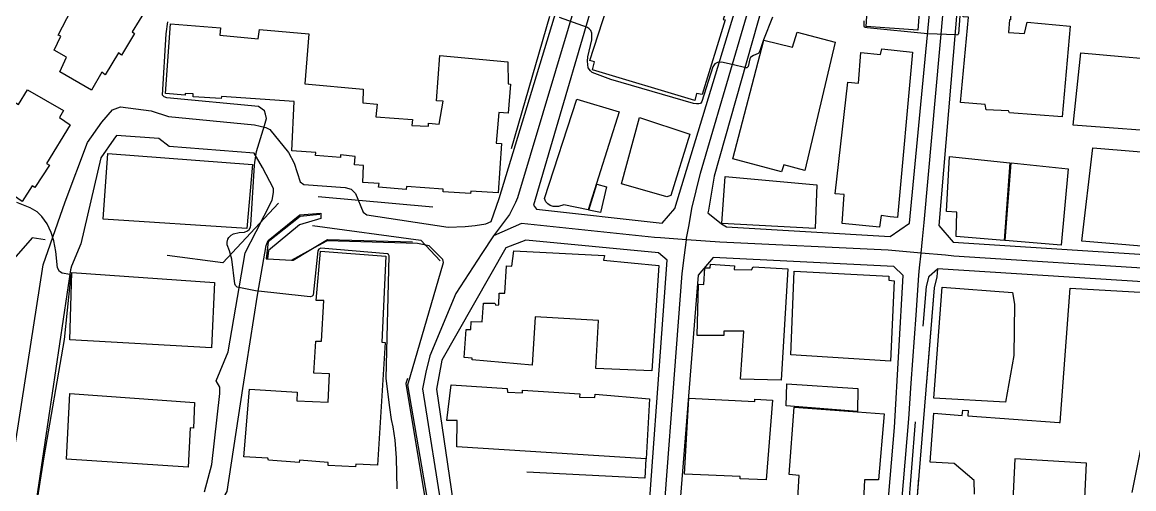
# Model space of a CAD drawing. Header units: millimetres. Extents: x 198785 to 203305, y 542885 to 545889.
# Drawn here: x 199592.5 to 199824.1, y 544027.6 to 544124.8 of the extents above; entities that cross this region are included whole.
import ezdxf

# ---------------------------------------------------------------- set-up
doc = ezdxf.new("R2010")
doc.units = ezdxf.units.MM
for name, pattern in [('FENCE_25K', [54.3, 28.7, -9.2, -16.4]), ('HIDDEN_BULD_25K', [28.8, 18.4, -10.4]), ('HIDDEN_IN_25K', [56.5, 36.5, -20])]:
    doc.linetypes.add(name, pattern=pattern)
for name, color, linetype in [('A0013117', 253, 'Continuous'), ('A0013118', 253, 'Continuous'), ('A0023217', 253, 'Continuous'), ('A0033324', 253, 'Continuous'), ('B0014111', 253, 'Continuous'), ('B0014112', 253, 'Continuous'), ('B0014113', 253, 'Continuous'), ('B0014116', 253, 'Continuous'), ('B0024120', 253, 'Continuous'), ('F0017111', 253, 'Continuous'), ('F0047224', 253, 'Continuous')]:
    doc.layers.add(name, color=color, linetype=linetype)

msp = doc.modelspace()

# ---------------------------------------------------------------- linework, layer by layer
at = {"layer": 'A0013117'}
for points in [[(199729.58, 544173.97), (199726.21, 544171.98), (199718.06, 544151.64), (199717.92, 544151.3), (199715.06, 544141.51), (199699.05, 544086.69), (199699.65, 544085.87), (199725.8, 544082.94), (199728.49, 544086.03), (199753.67, 544168.96), (199752.15, 544171.11), (199729.58, 544173.97)], [(199759.38, 544170.55), (199756.95, 544164.46), (199736.67, 544092.76), (199735.5, 544085.69), (199735.34, 544085.08), (199738.18, 544082.8), (199739.25, 544082.19), (199773.33, 544080.18), (199777.34, 544082.93), (199785.22, 544165.89), (199782.98, 544168.83), (199759.38, 544170.55)], [(199841.05, 544164.92), (199793.32, 544167.46), (199790.38, 544164.91), (199783.44, 544082.44), (199786.44, 544079.02), (199832.78, 544076.01)], [(199686.89, 544082.47), (199689.11, 544082.83), (199690.17, 544083.27), (199691.86, 544088.06), (199708.66, 544143.36)], [(199697.45, 544079.41), (199693.27, 544077.83), (199679.96, 544054.41), (199678.84, 544048.34), (199684.13, 544011.9), (199687.31, 544004.85), (199686.38, 543995.29), (199685.18, 543983.03), (199684.76, 543981.44), (199672.77, 543935.93), (199673.82, 543934.77), (199715.86, 543938.42), (199717.02, 543939.6), (199726.85, 544075.25), (199725.08, 544076.79), (199697.45, 544079.41)], [(199736.44, 544075.78), (199733.33, 544072.1), (199722.84, 543940.86), (199725.05, 543939.25), (199763.03, 543942.44), (199766.22, 543946.34), (199774.18, 544040.38), (199775.99, 544072.06), (199774.09, 544073.92), (199736.44, 544075.78)], [(199679.68, 543997.35), (199679.94, 544001.02), (199677.65, 544021.41), (199672.87, 544049.27), (199680.28, 544074.77)], [(199832.52, 544070.3), (199783.15, 544073.4), (199783.02, 544071.73), (199782.46, 544069.48), (199772.98, 543952.94), (199773.23, 543951.96), (199774.06, 543950.99)]]:
    msp.add_lwpolyline(points, dxfattribs=at)
at = {"layer": 'A0013118'}
for points in [[(199584.07, 543991.86), (199596.88, 544074.27), (199601.48, 544087.37), (199606.12, 544099.73), (199609.08, 544104.03), (199611.3, 544106.6), (199612.99, 544107.2), (199619.37, 544106.39), (199623.01, 544105.19), (199640.89, 544103.43), (199643.3, 544102.9), (199644.1, 544102.44), (199648.01, 544097.69), (199649.16, 544095.48), (199650.4, 544091.58), (199651.16, 544091.04), (199659.8, 544090.37), (199661.07, 544090.01), (199661.91, 544089.13), (199663.57, 544085.26), (199664.29, 544084.72), (199681.28, 544082.09), (199684.77, 544082.24), (199686.89, 544082.47)], [(199630.48, 544026.93), (199632.03, 544032.63), (199633.68, 544047.43), (199633.68, 544048.79), (199632.92, 544050.09), (199635.44, 544056.1), (199638.98, 544076.76), (199641.24, 544081.2), (199644.62, 544087.76), (199644.86, 544089.36), (199644.86, 544090.19), (199642.57, 544094.53), (199640.85, 544097.55), (199623.1, 544098.93), (199620.97, 544100.61), (199612.19, 544101.2), (199611.6, 544100.46), (199608.92, 544096.59), (199604.76, 544078.64), (199602.78, 544073.98), (199602.61, 544073.19), (199590.35, 543990.94)], [(199633.44, 544020.99), (199631.77, 543999.73), (199631.02, 543999.89), (199630.5, 544001.12), (199630.77, 544014.06), (199632.01, 544021.35), (199632.74, 544022.81), (199635.2, 544026.99), (199638.49, 544048.52), (199641.56, 544067.95), (199643.31, 544078.31), (199643.78, 544079.31), (199650.34, 544084.69), (199654.74, 544085.02), (199654.73, 544083.93)], [(199654.73, 544083.93), (199650.31, 544082.6), (199643.82, 544077.24), (199643.64, 544075.49)], [(199652.65, 544077.47), (199655.94, 544079.28)], [(199680.28, 544074.77), (199680.11, 544075.39), (199677.28, 544078.23), (199674.86, 544078.69), (199655.94, 544079.28)], [(199648.63, 544075.27), (199652.65, 544077.47)]]:
    msp.add_lwpolyline(points, dxfattribs=at)
at = {"layer": 'A0023217'}
for points in [[(199730.87, 544079.5), (199730.91, 544079.81), (199731.42, 544082.62), (199732.03, 544085.98), (199733.8, 544093.4), (199754.84, 544165.17), (199756.44, 544170.78), (199757.31, 544173.85)], [(199779.75, 544076.72), (199780.05, 544079.59), (199780.42, 544083.06), (199787.75, 544164.81), (199788.14, 544168.15), (199788.56, 544171.7)], [(199713.93, 544148.18), (199711.92, 544142.42), (199711.5, 544141.22), (199695.71, 544088.21), (199695.29, 544087.26), (199694.04, 544084.76), (199690.68, 544080.32)], [(199730.87, 544079.5), (199725.44, 544079.9), (199724.22, 544079.99), (199696.55, 544082.86), (199690.68, 544080.32)], [(199690.68, 544080.32), (199688.29, 544076.66), (199682.82, 544068.28), (199677.43, 544055.33), (199676.59, 544051.89), (199675.92, 544048.39), (199680.15, 544021.77), (199681.48, 544011.52), (199683.44, 544001.09), (199683.08, 543996.85), (199683, 543996.33), (199681.89, 543989.29), (199680.69, 543982.48), (199675.01, 543961.24), (199669.73, 543938.95), (199668.64, 543933.95), (199668.23, 543930.38)], [(199719.61, 543936), (199719.82, 543938.78), (199730, 544072.44), (199730.48, 544076.31), (199730.87, 544079.5)], [(199779.75, 544076.72), (199773.68, 544077.28), (199772.87, 544077.35), (199737.85, 544078.99), (199730.87, 544079.5)], [(199719.61, 543936), (199725.01, 543936.69), (199751.95, 543938.16), (199753.14, 543938.14), (199755.02, 543938.14), (199760.34, 543937.26), (199770.81, 543935.53), (199769.78, 543947.67), (199769.53, 543950.59), (199769.61, 543952.67), (199777.21, 544042.15), (199777.7, 544049.61), (199778.75, 544063.8), (199779.26, 544072.1), (199779.42, 544073.62), (199779.75, 544076.72)], [(199900.09, 544069.17), (199894.82, 544069.69), (199893.9, 544069.78), (199849.63, 544073.01), (199847.5, 544073.05), (199839.93, 544073.16), (199832.66, 544073.28), (199830.08, 544073.32), (199786.56, 544076.1), (199784.82, 544076.26), (199779.75, 544076.72)]]:
    msp.add_lwpolyline(points, dxfattribs=at)
at = {"layer": 'A0033324', "linetype": 'HIDDEN_IN_25K', "flags": 128}
msp.add_lwpolyline([(199773.23, 543951.96), (199772.14, 543950.68), (199771.59, 543951.92), (199771.37, 543952.81), (199780.88, 544069.74), (199781.41, 544071.9), (199783.15, 544073.4), (199783.02, 544071.73), (199782.46, 544069.48), (199772.98, 543952.94), (199773.23, 543951.96)], dxfattribs=at)
at = {"layer": 'B0014111'}
for points in [[(199834.72, 544110.91), (199834.72, 544110.2), (199833.1, 544110.22), (199833.28, 544108.25), (199834.38, 544108.19), (199834.26, 544107.12), (199834.7, 544107.12), (199834.44, 544102.68), (199833.83, 544102.7), (199833.86, 544101.71), (199811.43, 544103.39), (199813.01, 544118.43), (199834.73, 544116.51), (199834.52, 544115.68), (199835.41, 544115.6), (199835.21, 544111.08), (199834.72, 544110.91)], [(199833.57, 544094.13), (199832.33, 544077.57), (199813.24, 544079.19), (199815.53, 544098.66), (199833.17, 544097.21), (199832.88, 544094.13), (199833.57, 544094.13)], [(199758.04, 544090.91), (199757.68, 544081.83), (199738.26, 544082.87), (199738.93, 544092.7), (199758.04, 544090.91)], [(199790.9, 544026.45), (199790.82, 544029.29), (199786.65, 544032.88), (199781.66, 544033.15), (199782.4, 544043.35), (199788.34, 544042.89), (199788.43, 544043.98), (199789.58, 544043.91), (199789.48, 544042.79), (199808.54, 544041.39), (199808.72, 544041.38), (199810.82, 544069.38), (199831.44, 544068.23)], [(199799.08, 544055.36), (199797.35, 544045.67), (199782.4, 544046.48), (199784.14, 544069.61), (199798.8, 544068.52), (199799.21, 544066.1), (199799.08, 544055.36)], [(199825.98, 544038.66), (199823.68, 544026.8)], [(199813.43, 544016.87), (199814.22, 544032.9), (199799.29, 544033.81), (199798.72, 544022.33)]]:
    msp.add_lwpolyline(points, dxfattribs=at)
at = {"layer": 'B0014112'}
for points in [[(199780.79, 544146.34), (199779.05, 544123.2), (199768.28, 544123.94), (199769.78, 544147.31), (199780.79, 544146.34)], [(199777.93, 544118.62), (199774.83, 544084.15), (199773.32, 544084.29), (199771.43, 544084.53), (199771.07, 544082.15), (199763.28, 544082.86), (199763.75, 544088.94), (199761.84, 544089.06), (199764.49, 544112.34), (199766.69, 544112.15), (199767.23, 544118.51), (199771.27, 544118.08), (199771.55, 544119.29), (199777.93, 544118.62)], [(199727.64, 544088.74), (199726.77, 544088.43), (199717.33, 544091.12), (199721.11, 544104.96), (199731.56, 544101.5), (199727.64, 544088.74)], [(199740.79, 544073.3), (199744.43, 544073.23), (199744.75, 544073.83), (199751.99, 544073.41), (199750.63, 544050.21), (199742.13, 544050.47), (199742.81, 544060.43), (199738.68, 544060.42), (199738.7, 544059.52), (199733.08, 544059.54), (199733.38, 544070.26), (199734.51, 544070.19), (199734.68, 544073.64), (199735.81, 544073.67), (199735.89, 544074.39), (199740.86, 544074.09), (199740.79, 544073.3)], [(199766.58, 544048.51), (199766.48, 544043.72), (199751.65, 544044.87), (199751.8, 544049.49), (199766.58, 544048.51)]]:
    msp.add_lwpolyline(points, dxfattribs=at)
at = {"layer": 'B0014113'}
for points in [[(199619.82, 544130.01), (199615.44, 544122.8), (199615.93, 544122.48), (199613.21, 544117.99), (199612.56, 544118.44), (199609.79, 544113.89), (199609.09, 544114.39), (199606.94, 544110.7), (199600.39, 544114.49), (199601.78, 544117.55), (199599.17, 544119.04), (199600.59, 544121.91), (199600, 544122.15), (199605.41, 544132.61)], [(199738.93, 544125.32), (199734.17, 544109.79), (199733, 544109.95), (199732.63, 544108.54), (199711.3, 544114.93), (199711.74, 544116.59), (199710.75, 544116.84), (199716.06, 544133.2), (199738.95, 544126.6), (199738.56, 544125.4), (199738.93, 544125.32)], [(199798.54, 544128.17), (199798.35, 544125.34), (199798.15, 544125.35), (199797.96, 544122.72), (199801.28, 544122.51), (199801.88, 544124.84), (199810.77, 544124.04), (199809.16, 544105.09), (199798.14, 544105.94), (199797.99, 544106.35), (199793.33, 544106.54), (199793.07, 544107.69), (199787.98, 544108.11), (199789.64, 544125.91), (199788.53, 544125.98), (199788.55, 544128.9), (199798.54, 544128.17)], [(199633.68, 544122.15), (199641.64, 544121.37), (199641.95, 544123.31), (199652.2, 544122.43), (199651.42, 544112), (199663.54, 544110.87), (199663.49, 544108.04), (199666.43, 544107.75), (199666.19, 544105.11), (199673.79, 544104.54), (199673.7, 544103.31), (199677.16, 544103.19), (199677.16, 544103.79), (199679.38, 544103.55), (199680.2, 544108.36), (199678.85, 544108.48), (199679.5, 544117.88), (199693.68, 544116.56), (199693.72, 544111.98), (199694.21, 544111.91), (199693.71, 544105.86), (199691.78, 544105.98), (199691.21, 544099.62), (199692.36, 544099.55), (199691.64, 544089.29), (199685.97, 544089.64), (199685.93, 544089.14), (199680.18, 544089.47), (199680.23, 544090.07), (199672.57, 544090.62), (199672.49, 544089.95), (199666.76, 544090.46), (199666.86, 544091.24), (199663.45, 544091.44), (199663.62, 544095), (199661.74, 544095.1), (199661.88, 544096.85), (199658.85, 544097.17), (199658.81, 544096.66), (199653.63, 544097.04), (199653.7, 544097.7), (199648.68, 544098), (199649.18, 544108.28), (199634, 544109.38), (199633.99, 544108.9), (199628.1, 544109.25), (199628.14, 544109.9), (199626.47, 544109.99), (199626.45, 544109.64), (199622.4, 544109.95), (199623.44, 544124.49), (199633.82, 544123.69), (199633.68, 544122.15)], [(199761.83, 544120.65), (199755.55, 544093.95), (199751.14, 544095.11), (199750.66, 544093.67), (199740.56, 544096.37), (199747.01, 544121.07), (199752.98, 544119.6), (199753.95, 544122.77), (199761.83, 544120.65)], [(199593.61, 544110.75), (199601.11, 544106.42), (199600.27, 544104.99), (199602.51, 544103.45), (199597.6, 544095.36), (199598.22, 544095.01), (199595.17, 544090.4), (199594.61, 544090.75), (199592.5, 544087.47), (199584.96, 544092.65), (199584.55, 544091.97), (199581.73, 544093.57), (199582.43, 544094.7), (199581.15, 544095.66), (199589.81, 544108.87), (199591.73, 544107.67), (199593.61, 544110.75)], [(199716.89, 544106.18), (199710.44, 544085.7), (199705.35, 544086.79), (199704.23, 544086.42), (199703.55, 544086.42), (199703.09, 544086.45), (199702.49, 544086.64), (199701.98, 544086.95), (199701.59, 544087.4), (199701.28, 544088.06), (199708.06, 544108.8), (199716.89, 544106.18)], [(199640.52, 544095.19), (199639.31, 544081.84), (199609.39, 544083.81), (199610.33, 544097.49), (199640.52, 544095.19)], [(199798.23, 544095.55), (199797.03, 544079.36), (199787.04, 544080.17), (199787.21, 544085.26), (199785.08, 544085.36), (199785.65, 544096.87), (199798.23, 544095.55)], [(199810.39, 544094.26), (199808.95, 544078.39), (199797.29, 544079.34), (199798.53, 544095.51), (199810.39, 544094.26)], [(199668.29, 544076.06), (199667.45, 544058.14), (199668.13, 544058.1), (199666.52, 544032.54), (199662, 544032.74), (199661.92, 544032.18), (199656.27, 544032.43), (199656.27, 544033.05), (199650.27, 544033.57), (199650.23, 544033.09), (199643.85, 544033.52), (199643.66, 544033.98), (199638.66, 544034.24), (199639.84, 544048.38), (199649.82, 544047.75), (199649.74, 544045.93), (199656.28, 544045.64), (199656.51, 544051.53), (199653.25, 544051.69), (199653.68, 544058.38), (199654.87, 544058.33), (199655.34, 544066.83), (199653.74, 544066.85), (199654.64, 544077.08), (199668.29, 544076.06)], [(199713.63, 544075.27), (199725.1, 544074.13), (199723.65, 544052.2), (199712.03, 544052.65), (199712.58, 544062.65), (199699.38, 544063.43), (199698.72, 544053.35), (199686.23, 544054.44), (199686.27, 544054.84), (199684.59, 544054.93), (199684.99, 544060.79), (199685.97, 544060.77), (199686.07, 544062.43), (199688.35, 544062.36), (199688.62, 544066.26), (199690.98, 544066.25), (199691.15, 544065.87), (199691.82, 544065.91), (199691.88, 544068.37), (199693.05, 544068.37), (199693.39, 544074.03), (199694.54, 544074.02), (199694.93, 544077.2), (199713.81, 544076.19), (199713.63, 544075.27)], [(199632.55, 544070.61), (199631.98, 544056.98), (199602.47, 544058.61), (199602.87, 544072.67), (199632.55, 544070.61)], [(199774.17, 544070.96), (199773.38, 544054.17), (199752.6, 544055.48), (199753.33, 544072.97), (199773.06, 544071.89), (199773.01, 544071.06), (199774.17, 544070.96)], [(199693.6, 544047.73), (199696.7, 544047.62), (199696.7, 544048.17), (199708.68, 544047.37), (199708.6, 544046.7), (199711.82, 544046.61), (199711.84, 544047.31), (199723.21, 544046.36), (199722.46, 544033.85), (199683.04, 544036.35), (199683.1, 544041.8), (199680.97, 544041.8), (199681.84, 544049.24), (199693.53, 544048.49), (199693.6, 544047.73)], [(199628.44, 544045.57), (199628.2, 544040.23), (199627.51, 544040.29), (199627.09, 544032.1), (199601.77, 544033.79), (199602.47, 544047.42), (199628.44, 544045.57)], [(199731.4, 544046.46), (199745.11, 544045.79), (199745.14, 544046.3), (199748.79, 544046.05), (199747.46, 544029.46), (199742.09, 544029.63), (199742.09, 544030.13), (199730.46, 544030.65), (199731.4, 544046.46)], [(199772.09, 544043.2), (199770.87, 544029.44), (199768, 544029.43), (199767.78, 544025.24), (199767.34, 544025.26), (199766.89, 544017.45), (199770.17, 544017.23), (199769.32, 544002.14), (199763.63, 544002.42), (199763.63, 544001.72), (199750.57, 544002.38), (199751.77, 544018.28), (199758.87, 544017.95), (199758.61, 544018.76), (199758.3, 544018.8), (199758.77, 544025.29), (199754.05, 544025.63), (199754.36, 544030.35), (199752.26, 544030.59), (199753.29, 544044.59), (199772.09, 544043.2)]]:
    msp.add_lwpolyline(points, dxfattribs=at)
at = {"layer": 'B0014116', "linetype": 'HIDDEN_BULD_25K', "flags": 128}
msp.add_lwpolyline([(199714.2, 544090.52), (199712.95, 544085.16), (199710.52, 544085.67), (199712.21, 544091.07), (199714.2, 544090.52)], dxfattribs=at)
at = {"layer": 'B0024120', "linetype": 'FENCE_25K', "flags": 128}
for points in [[(199616.42, 544148.82), (199629.17, 544151.29), (199659.12, 544150.07), (199695.99, 544144.51), (199706.87, 544142.73), (199706.59, 544140.73), (199691.44, 544088.36), (199689.72, 544085.47), (199688.19, 544085.35), (199654.18, 544088.41)], [(199645.92, 544087.1), (199634.3, 544074.66), (199594.62, 544079.86), (199583.08, 544066.79), (199571.42, 544059.27), (199556.71, 544050.08), (199532.24, 544032.63), (199531.09, 544029.35), (199503.89, 544039.11), (199503.29, 544049.53), (199491.16, 544051.03)], [(199652.98, 544082.49), (199675.55, 544079.44), (199679.73, 544074.99), (199679.77, 544074.15), (199672.46, 544049.55), (199677.12, 544021.27), (199679.42, 544000.71), (199678.96, 543997.52), (199678.1, 543996.94), (199675.93, 543996.58), (199663.69, 543997.05), (199656.74, 543997.52)], [(199722.41, 544033.85), (199722.23, 544029.78), (199685.45, 544031.68)]]:
    msp.add_lwpolyline(points, dxfattribs=at)
at = {"layer": 'F0017111'}
for points, elevation in [([(199788.03, 544129.02), (199787.54, 544122.42), (199787.44, 544122.24), (199787.33, 544122.16), (199787.07, 544122.19), (199781.08, 544122.44), (199768.53, 544123.66), (199768.19, 544123.71), (199767.96, 544123.82), (199767.87, 544123.98), (199767.93, 544125.09)], 20), ([(199670.62, 544027.55), (199670.5, 544034.01), (199670.23, 544037.7), (199669.79, 544040.5), (199669.47, 544042.01), (199669.07, 544044.5), (199668.32, 544050.56), (199668.93, 544076.15), (199668.85, 544076.4), (199668.6, 544076.55), (199654.7, 544077.73), (199654.3, 544077.51), (199654.07, 544077.2), (199653.11, 544067.95), (199652.94, 544067.75), (199652.58, 544067.63), (199651.89, 544067.64), (199641.13, 544068.85), (199637.33, 544069.62), (199636.98, 544069.95), (199636.8, 544070.33), (199636.18, 544075.48), (199635.7, 544077.15), (199635.24, 544078.41), (199635.22, 544078.98), (199635.38, 544079.64), (199635.56, 544079.93), (199636.08, 544080.43), (199636.56, 544080.73), (199637.73, 544080.98), (199638.8, 544081.06), (199639.47, 544081.34), (199639.82, 544081.62), (199640.06, 544082.09), (199640.16, 544082.55), (199640.89, 544095.01), (199640.95, 544095.62), (199641.31, 544097.87), (199642.97, 544103.33), (199643.39, 544104.77), (199643.21, 544105.68), (199642.99, 544106.35), (199641.75, 544107.28), (199622.65, 544109.04), (199622.09, 544109.25), (199621.75, 544109.66), (199622.53, 544122.41), (199622.83, 544124.9)], 30), ([(199748.81, 544125.91), (199746.94, 544121.14), (199746.19, 544118.85), (199746.03, 544118.52), (199745.82, 544118.31), (199744.85, 544117.9), (199744.51, 544117.7), (199744.25, 544117.46), (199744.07, 544117.22), (199743.73, 544115.6), (199743.63, 544115.43), (199743.5, 544115.33), (199743.27, 544115.32), (199740.41, 544116.02), (199738.2, 544116.51), (199737.37, 544116.45), (199736.81, 544116.17), (199736.38, 544115.54), (199734.05, 544108.32), (199733.82, 544107.92), (199733.49, 544107.8), (199732.96, 544107.8), (199732.33, 544107.92), (199715.15, 544112.88), (199711.27, 544114.35), (199710.88, 544114.67), (199710.38, 544115.33), (199710.24, 544116.7), (199710.31, 544117.59), (199711.18, 544121.14), (199711.14, 544122.52), (199710.93, 544123.07), (199710.63, 544123.42), (199710.25, 544123.75), (199704.45, 544125.83)], 20), ([(199595.28, 544022.82), (199597.11, 544034.27), (199601.33, 544058.71), (199602.58, 544070.92), (199602.65, 544071.82), (199602.63, 544072.02), (199602.56, 544072.18), (199602.41, 544072.28), (199600.83, 544072.55), (199600.26, 544072.87), (199599.9, 544073.61), (199599.5, 544077.01), (199599.13, 544079.29), (199598.58, 544081.03), (199597.69, 544082.83), (199596.64, 544084.32), (199595.61, 544085.33), (199594.21, 544086.17), (199591.39, 544087.25)], 40)]:
    msp.add_lwpolyline(points, dxfattribs=dict(at, elevation=elevation))
at = {"layer": 'F0047224'}
for points in [[(199654.52, 544084.77), (199650.45, 544084.32), (199643.75, 544079.03), (199643.37, 544075.5), (199643.64, 544075.49)], [(199652.65, 544077.47), (199656.12, 544079.56), (199673.82, 544079.03)], [(199648.63, 544075.27), (199648.97, 544075.25), (199652.65, 544077.47)], [(199643.64, 544075.49), (199648.63, 544075.27)]]:
    msp.add_lwpolyline(points, dxfattribs=at)

doc.saveas('drawing.dxf')
